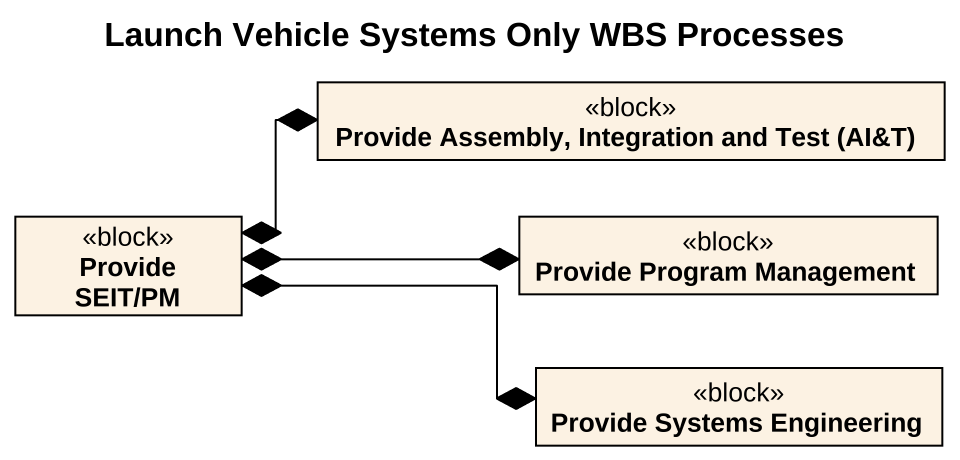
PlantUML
@startuml
title Launch Vehicle Systems Only WBS Processes
hide circle
hide empty members
class "Provide Assembly, Integration and Test (AI&T)" as Provide_Assembly <<block>>
class "Provide SEIT/PM" as Provide_SEIT_PM <<block>>
class "Provide Program Management" as Provide_Program_Management <<block>>
class "Provide Systems Engineering" as Provide_Systems_Engineering <<block>>
Provide_SEIT_PM *-right-* Provide_Assembly
Provide_SEIT_PM *-right-* Provide_Program_Management
Provide_SEIT_PM *-right-* Provide_Systems_Engineering
@enduml
